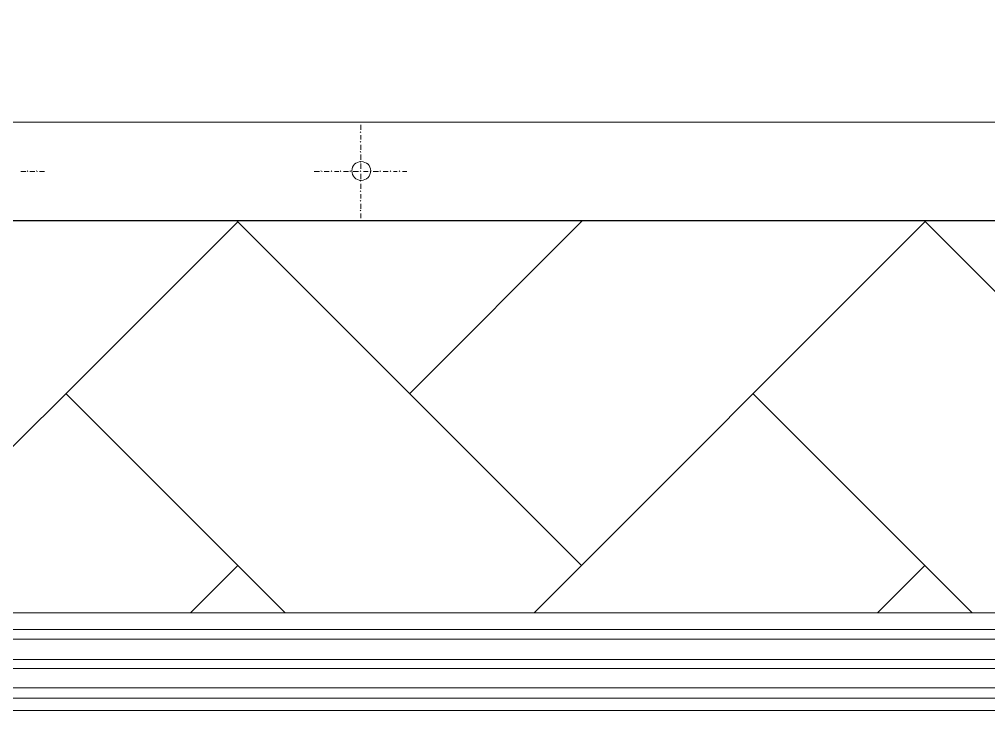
# Model space of a CAD drawing. Header units: millimetres. Extents: x 2928 to 3112, y 1220 to 1280.
# Drawn here: x 2951.766 to 2954.259, y 1238.8 to 1240.578 of the extents above; entities that cross this region are included whole.
import ezdxf

# ---------------------------------------------------------------- set-up
doc = ezdxf.new("R2010")
doc.units = ezdxf.units.MM

msp = doc.modelspace()

# ---------------------------------------------------------------- linework, layer by layer
at = {"color": 252, "linetype": 'Continuous', "lineweight": 13, "true_color": 0x989898}
msp.add_lwpolyline([(2982.2769, 1240.06027), (2940.24797, 1240.06027), (2940.24797, 1263.2906), (2982.2769, 1263.2906)], close=True, dxfattribs=at)
at = {"color": 7, "linetype": 'Continuous', "lineweight": 20, "true_color": 0x000007}
msp.add_lwpolyline([(2954.85818, 1263.03893), (2954.85818, 1263.2906), (2940.24797, 1263.2906), (2940.24797, 1240.06027), (2954.82318, 1240.06027), (2954.82318, 1240.31361), (2940.49964, 1240.31361), (2940.49964, 1263.03893)], close=True, dxfattribs=at)
at = {"color": 252, "linetype": 'Continuous', "lineweight": 13, "true_color": 0x989898}
for points in [[(2952.64481, 1240.29361), (2952.64481, 1240.30694), (2952.64481, 1240.30694)], [(2952.64481, 1240.28694), (2952.64315, 1240.28861), (2952.64315, 1240.28861)], [(2952.64481, 1240.26861), (2952.64481, 1240.28027), (2952.64481, 1240.28027)], [(2952.64481, 1240.26194), (2952.64315, 1240.26361), (2952.64315, 1240.26361)], [(2952.64481, 1240.24194), (2952.64481, 1240.25527), (2952.64481, 1240.25527)], [(2952.64481, 1240.23527), (2952.64315, 1240.23861), (2952.64315, 1240.23861)], [(2952.64481, 1240.21694), (2952.64481, 1240.23027), (2952.64481, 1240.23027)], [(2952.64481, 1240.21027), (2952.64315, 1240.21194), (2952.64315, 1240.21194)], [(2952.64481, 1240.19361), (2952.64481, 1240.20694), (2952.64481, 1240.20694)], [(2951.78313, 1240.18694), (2951.7698, 1240.18694), (2951.7698, 1240.18694)], [(2951.78813, 1240.18694), (2951.78647, 1240.18861), (2951.78647, 1240.18861)], [(2951.80647, 1240.18694), (2951.79313, 1240.18694), (2951.79313, 1240.18694)], [(2951.81313, 1240.18694), (2951.8098, 1240.18861), (2951.8098, 1240.18861)], [(2951.83147, 1240.18694), (2951.81813, 1240.18694), (2951.81813, 1240.18694)], [(2952.53814, 1240.18694), (2952.52481, 1240.18694), (2952.52481, 1240.18694)], [(2952.54481, 1240.18694), (2952.54148, 1240.18861), (2952.54148, 1240.18861)], [(2952.56314, 1240.18694), (2952.54981, 1240.18694), (2952.54981, 1240.18694)], [(2952.56981, 1240.18694), (2952.56814, 1240.18861), (2952.56814, 1240.18861)], [(2952.58814, 1240.18694), (2952.57648, 1240.18694), (2952.57648, 1240.18694)], [(2952.59314, 1240.18694), (2952.59148, 1240.18861), (2952.59148, 1240.18861)], [(2952.61315, 1240.18694), (2952.59981, 1240.18694), (2952.59981, 1240.18694)], [(2952.61815, 1240.18694), (2952.61648, 1240.18861), (2952.61648, 1240.18861)], [(2952.63815, 1240.18694), (2952.62481, 1240.18694), (2952.62481, 1240.18694)], [(2952.64481, 1240.18694), (2952.64315, 1240.18861), (2952.64315, 1240.18861)], [(2952.64481, 1240.18694), (2952.64315, 1240.18861), (2952.64315, 1240.18861)], [(2952.64481, 1240.16694), (2952.64481, 1240.18027), (2952.64481, 1240.18027)], [(2952.66315, 1240.18694), (2952.65148, 1240.18694), (2952.65148, 1240.18694)], [(2952.66981, 1240.18694), (2952.66815, 1240.18861), (2952.66815, 1240.18861)], [(2952.68981, 1240.18694), (2952.67648, 1240.18694), (2952.67648, 1240.18694)], [(2952.69481, 1240.18694), (2952.69315, 1240.18861), (2952.69315, 1240.18861)], [(2952.71481, 1240.18694), (2952.70148, 1240.18694), (2952.70148, 1240.18694)], [(2952.72148, 1240.18694), (2952.71981, 1240.18861), (2952.71981, 1240.18861)], [(2952.73815, 1240.18694), (2952.72815, 1240.18694), (2952.72815, 1240.18694)], [(2952.74481, 1240.18694), (2952.74315, 1240.18861), (2952.74315, 1240.18861)], [(2952.76315, 1240.18694), (2952.75148, 1240.18694), (2952.75148, 1240.18694)], [(2952.64481, 1240.16194), (2952.64315, 1240.16361), (2952.64315, 1240.16361)], [(2952.64481, 1240.14194), (2952.64481, 1240.15527), (2952.64481, 1240.15527)], [(2952.64481, 1240.13527), (2952.64315, 1240.13694), (2952.64315, 1240.13694)], [(2952.64481, 1240.11694), (2952.64481, 1240.12861), (2952.64481, 1240.12861)], [(2952.64481, 1240.11027), (2952.64315, 1240.11194), (2952.64315, 1240.11194)], [(2952.64481, 1240.09027), (2952.64481, 1240.1036), (2952.64481, 1240.1036)], [(2952.64481, 1240.08527), (2952.64315, 1240.08694), (2952.64315, 1240.08694)], [(2952.64481, 1240.06694), (2952.64481, 1240.0786), (2952.64481, 1240.0786)]]:
    msp.add_lwpolyline(points, dxfattribs=at)
at = {"color": 253, "linetype": 'Continuous', "lineweight": -2, "true_color": 0x9a9a9a}
msp.add_lwpolyline([(2946.32139, 1240.06027), (2986.86863, 1240.06027), (2986.86863, 1240.06027)], dxfattribs=at)
at = {"color": 9, "linetype": 'Continuous', "lineweight": 13, "true_color": 0xbababa}
for points in [[(2951.32146, 1239.05192), (2952.32814, 1240.05694), (2952.32814, 1240.05694)], [(2953.21149, 1239.17359), (2952.32481, 1240.06027), (2952.32481, 1240.06027)], [(2952.76981, 1239.61526), (2953.21482, 1240.06027), (2953.21482, 1240.06027)], [(2953.08982, 1239.05192), (2954.09483, 1240.05694), (2954.09483, 1240.05694)], [(2953.21149, 1240.05694), (2953.20815, 1240.06027), (2953.20815, 1240.06027)], [(2954.97485, 1239.17859), (2954.09317, 1240.06027), (2954.09317, 1240.06027)], [(2952.44981, 1239.05192), (2951.88647, 1239.61526), (2951.88647, 1239.61526)], [(2954.2165, 1239.05192), (2953.65316, 1239.61526), (2953.65316, 1239.61526)], [(2952.20647, 1239.05192), (2952.32814, 1239.17359), (2952.32814, 1239.17359)], [(2953.97316, 1239.05192), (2954.09483, 1239.17359), (2954.09483, 1239.17359)], [(2939.49296, 1239.00859), (2954.77318, 1239.00859), (2954.77318, 1239.00859)], [(2939.49296, 1238.98359), (2954.77318, 1238.98359), (2954.77318, 1238.98359)], [(2939.49296, 1238.93192), (2954.77318, 1238.93192), (2954.77318, 1238.93192)], [(2939.49296, 1238.90859), (2954.77318, 1238.90859), (2954.77318, 1238.90859)], [(2939.49296, 1238.85859), (2954.77318, 1238.85859), (2954.77318, 1238.85859)], [(2939.49296, 1238.83192), (2954.77318, 1238.83192), (2954.77318, 1238.83192)]]:
    msp.add_lwpolyline(points, dxfattribs=at)
at = {"color": 7, "linetype": 'Continuous', "lineweight": 5, "true_color": 0x000007}
for points in [[(2954.77318, 1239.05192), (2939.49296, 1239.05192), (2939.49296, 1239.05192)], [(2954.77318, 1238.80025), (2939.49296, 1238.80025), (2939.49296, 1238.80025)]]:
    msp.add_lwpolyline(points, dxfattribs=at)
msp.add_open_spline([(2952.66981, 1240.18861), (2952.66981, 1240.20194), (2952.65981, 1240.21194), (2952.64481, 1240.21194), (2952.64481, 1240.21194), (2952.63148, 1240.21194), (2952.62148, 1240.20194), (2952.62148, 1240.18861), (2952.62148, 1240.18861), (2952.62148, 1240.17527), (2952.63148, 1240.16361), (2952.64481, 1240.16361), (2952.64481, 1240.16361), (2952.65981, 1240.16361), (2952.66981, 1240.17527), (2952.66981, 1240.18861)], degree=3, knots=[0, 0, 0, 0, 0.0625, 0.0625, 0.0625, 0.0625, 0.125, 0.125, 0.125, 0.125, 0.1875, 0.1875, 0.1875, 0.1875, 1, 1, 1, 1], dxfattribs=at)

doc.saveas('drawing.dxf')
